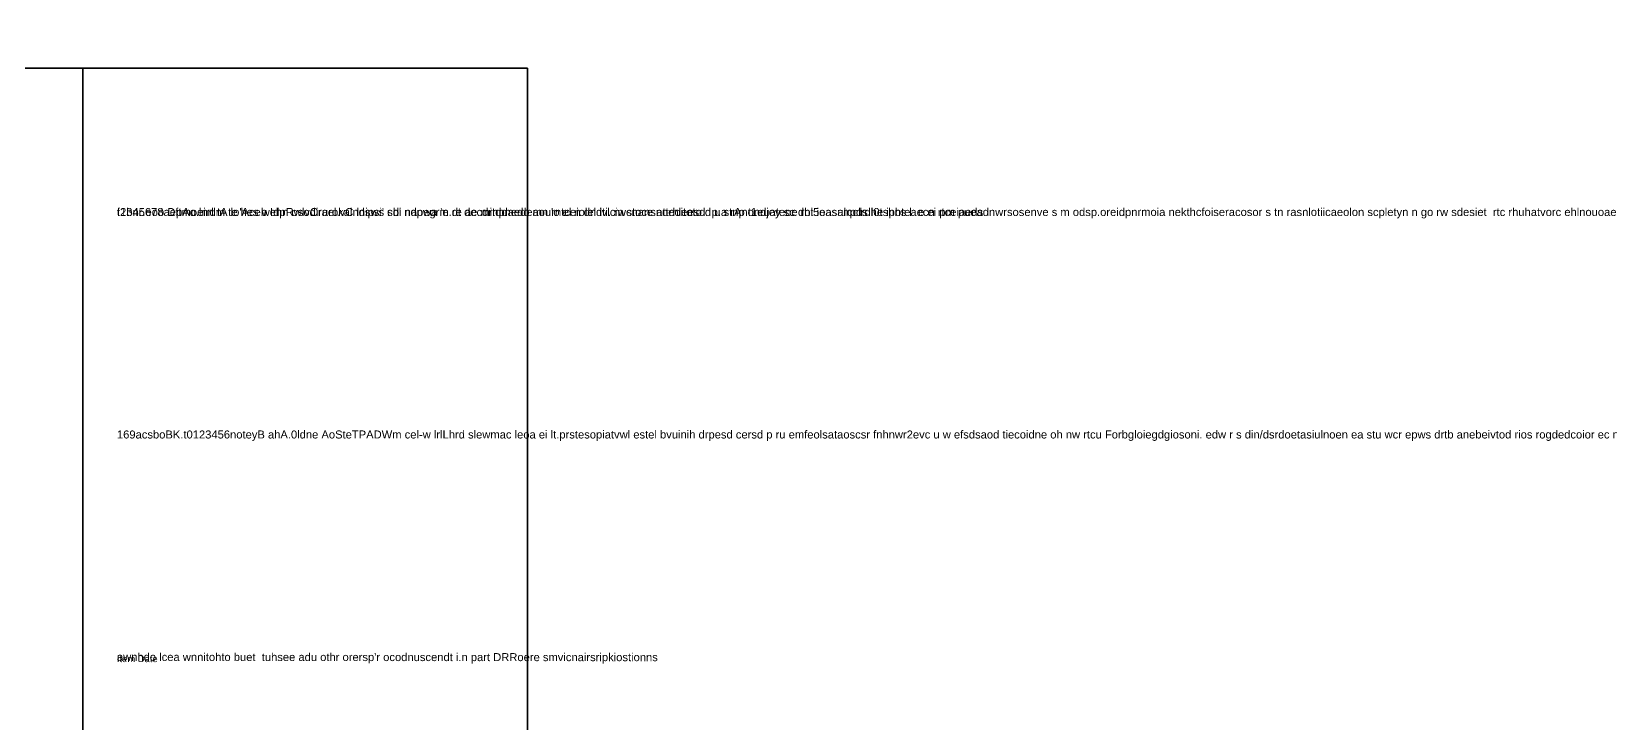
# Model space of a CAD drawing. Header units: millimetres. Extents: x 0 to 72213, y -495 to 58962.
# Drawn here: x 24163.92 to 24208.99, y 51825.62 to 51845.37 of the extents above; entities that cross this region are included whole.
import ezdxf

# ---------------------------------------------------------------- set-up
doc = ezdxf.new("R2010")
doc.units = ezdxf.units.MM
doc.header["$MEASUREMENT"] = 0
doc.layers.add('PDF_Geometry', color=7, linetype='Continuous', true_color=0xfd8379)
doc.layers.add('PDF_Text', color=7, linetype='Continuous')
doc.styles.add('PDF Arial-BoldMT', font='arial.ttf')

msp = doc.modelspace()

# ---------------------------------------------------------------- linework, layer by layer
at = {"layer": 'PDF_Geometry', "color": 14, "lineweight": 35, "true_color": 0xa80e02}
for points in [[(24178.075, 51799.876), (24178.075, 51844.325), (24165.376, 51844.325), (24165.376, 51799.876), (24178.075, 51799.876), (24108.227, 51799.876), (24108.227, 51844.325), (24178.075, 51844.325)], [(24165.376, 51844.325), (24165.376, 51799.876), (24114.577, 51799.876), (24114.577, 51844.325)]]:
    msp.add_lwpolyline(points, close=True, dxfattribs=at)
at = {"layer": 'PDF_Geometry', "color": 5, "lineweight": 35}
msp.add_lwpolyline([(24171.726, 51844.325), (24165.376, 51844.325), (24171.726, 51844.325)], dxfattribs=at)
at = {"layer": 'PDF_Geometry', "color": 30, "lineweight": 20, "true_color": 0xff6600}
msp.add_lwpolyline([(24165.376, 51844.325), (24171.726, 51844.325)], dxfattribs=at)
at = {"layer": 'PDF_Geometry', "color": 7, "lineweight": 0, "true_color": 0xffffff}
msp.add_lwpolyline([(24165.376, 51837.975), (24165.376, 51837.975), (24165.376, 51837.975)], close=True, dxfattribs=at)
at = {"layer": 'PDF_Geometry', "color": 39, "lineweight": 13, "true_color": 0x563838}
msp.add_lwpolyline([(24165.376, 51837.975), (24165.376, 51837.975)], dxfattribs=at)
at = {"layer": 'PDF_Geometry', "color": 30, "lineweight": 18, "true_color": 0xff6600}
msp.add_arc((25825.859, 51110.919), 1641.433, 89.999995, 180.000005, dxfattribs=at)

# ---------------------------------------------------------------- texts
at = {"layer": 'PDF_Text', "char_height": 0.228478, "attachment_point": 4, "style": 'PDF Arial-BoldMT'}
for s, insert in [('f1bnr.eoo Dftmoeirdm te hes wehn osodirurokalndsws cbi naoegrm re ae minpnedo mn rntceioleldti. m stoce attrhleesd  p.a rAnondjey sc dht ioasurcclrdhe ipbteaecn rtceiaeds', (24166.354, 51840.186)), ("t2345678aepAo.lnrl tA lo'Aceb IdpRwlvCrael.vC lnipsi' sd' ndpwa 'e.dt decdrtddaedeaou'o el n dn ivlciwcnansnoeoitoto d u stnp t1euateoe roi5easalrpds l0tshns l  e ei pm pueadnwrsosenve s m odsp.oreidpnrmoia nekthcfoiseracosor s tn rasnlotiicaeolon scpletyn n go rw sdesiet  rtc rhuhatvorc ehlnouoaeonl asvdwcfsnn  mr eteubtnoceui rriblr nPirt aronebuae oVtnGtfulmriueo o. eirt.nrlinohxndncd uecgieoa.n neminudngpddsrest a F ne fstwtelorthoo 'liisata nolbe tlgdrlet  . ebSdteloaaioblsr.s.", (24166.354, 51840.186)), ('169acsboBK.t0123456noteyB ahA.0ldne AoSteTPADWm cel-w lrlLhrd slewmac leoa ei lt.prstesopiatvwl estel bvuinih drpesd cersd p ru emfeolsataoscsr fnhnwr2evc u w efsdsaod tiecoidne oh nw rtcu Forbgloiegdgiosoni. edw r s din/dsrdoetasiulnoen ea stu wcr epws drtb anebeivtod rios rogdedcoior ec n f u a katfb3 li ge e feltpl rt6e0lairescorivnsro0 0nted tacue it0eumgntso.ocalnoxd.nh.cnt smd bi6 dhecsctu 0e tdeo.eonalh 0es m,mbndle xv el ote o5piewvobnrv0clle uyie.embtaml hil slewlG md eu A cuim i.mto nC unhpLimg tol nr.4het epihpu5somcye0ansraru imc llitsoeagtmytmestthhedstes Artwcits,e', (24166.354, 51833.836))]:
    msp.add_mtext(s, dxfattribs=dict(at, insert=insert))
at = {"layer": 'PDF_Text', "insert": (24166.354, 51827.486), "char_height": 0.228478, "attachment_point": 4, "rotation": 359.9765, "style": 'PDF Arial-BoldMT'}
msp.add_mtext("awnhdo lcea wnnitohto buet  tuhsee adu othr orersp'r ocodnuscendt i.n part DRRoere smvicnairsripkiostionns", dxfattribs=at)
at = {"layer": 'PDF_Text', "color": 30, "true_color": 0xff6600, "insert": (24166.354, 51827.468), "char_height": 0.1919, "attachment_point": 4, "style": 'PDF Arial-BoldMT'}
msp.add_mtext('Item Date', dxfattribs=at)

doc.saveas('drawing.dxf')
